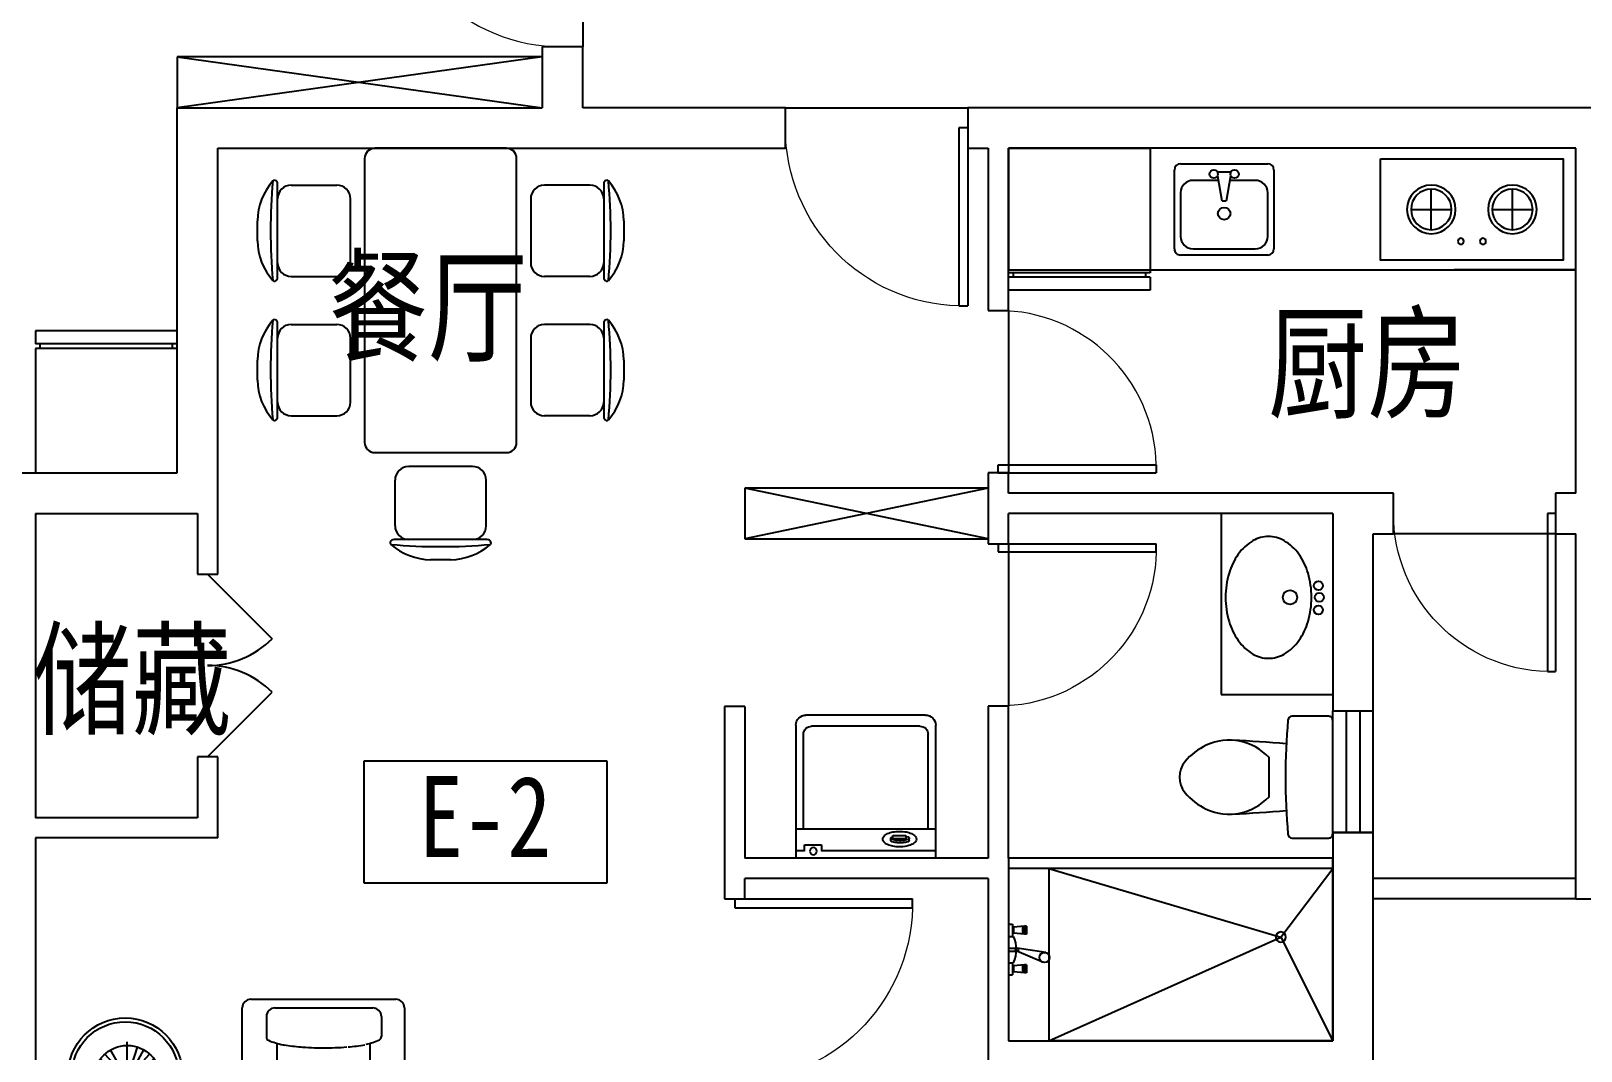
# Model space of a CAD drawing. Extents: x 1005722 to 1034128, y -625400 to -609800.
# Drawn here: x 1012203 to 1019850, y -620550 to -615522 of the extents above; entities that cross this region are included whole.
import ezdxf
from ezdxf.enums import TextEntityAlignment as Align

# ---------------------------------------------------------------- set-up
doc = ezdxf.new("R2010")
doc.units = 0
doc.header["$LTSCALE"] = 1000
doc.header["$MEASUREMENT"] = 0
doc.layers.get('0').update_dxf_attribs({"linetype": 'CONTINUOUS'})
for name, color, linetype in [('BATH', 8, 'CONTINUOUS'), ('FUR', 8, 'CONTINUOUS'), ('Furniture(家具)', 8, 'CONTINUOUS'), ('WALL', 2, 'CONTINUOUS'), ('WINDOW', 4, 'CONTINUOUS'), ('家具', 8, 'CONTINUOUS'), ('文字注明', 211, 'CONTINUOUS'), ('阳台露台', 141, 'CONTINUOUS')]:
    doc.layers.add(name, color=color, linetype=linetype)
doc.layers.add('文字标注', color=121, linetype='CONTINUOUS', lineweight=0)
doc.styles.add('-黑体', font='simhei.ttf', dxfattribs={"width": 0.8})
doc.styles.add('DIM_FONT', font='ZBTXT.shx', dxfattribs={"width": 0.8})

# ---------------------------------------------------------------- blocks, each defined once
blk = doc.blocks.new('_E10NWL')
for p, q in [((-275, 0), (275, 0)), ((-275, -482), (-275, 0)), ((275, 0), (275, -482)), ((275, -482), (-275, -482)), ((-275, -550), (-275, -499.1)), ((275, -499.1), (-275, -499.1)), ((-256.6, -482), (-256.6, -499.1)), ((256.6, -482), (256.6, -499.1)), ((275, -499.1), (275, -550)), ((275, -550), (-275, -550))]:
    blk.add_line(p, q)
at = {"style": 'DIM_FONT', "width": 0.8, "flags": 9}
for tag in ['XSIZE', 'YSIZE']:
    blk.add_attdef(tag, (0, 0), '', height=0.5, dxfattribs=at)
blk = doc.blocks.new('1')
at = {"layer": 'Furniture(家具)'}
for p, q in [((-70292.8, -528945.5), (-69577.6, -528945.8)), ((-70335.6, -529641.1), (-70335.3, -528988)), ((-70216.3, -529030.6), (-70216.4, -529132.2)), ((-70173.8, -528988.1), (-69691.4, -528988.2)), ((-69648.9, -529030.8), (-69649, -529130)), ((-69535.1, -528988.3), (-69535.4, -529641.4)), ((-70938.8, -529275), (-70984.7, -529195.4)), ((-70902.4, -529338.1), (-70902.4, -529156.3)), ((-70879.9, -529268.9), (-70851.5, -529181.4)), ((-70866, -529275), (-70820, -529195.4)), ((-70165.3, -529204.1), (-70165.5, -529641.1)), ((-70165.3, -529162.6), (-70165.3, -529204.1)), ((-69705.3, -529162.7), (-69705.5, -529641.3)), ((-71209, -529300), (-71285.5, -529276.5)), ((-71239, -529271), (-71262.6, -529347.4)), ((-71203.7, -529271), (-71227.3, -529347.4)), ((-71216.2, -529297.8), (-71191.9, -529273.5)), ((-70961.3, -529295.3), (-71035.6, -529241.3)), ((-70951.1, -529284), (-71012.6, -529215.7)), ((-70853.7, -529284), (-70792.2, -529215.7)), ((-70843.5, -529295.3), (-70769.1, -529241.3)), ((-70835.9, -529308.5), (-70751.9, -529271.1)), ((-70591.9, -529282.7), (-70615.4, -529359.2)), ((-70543, -529373.3), (-70566.5, -529285.1)), ((-69360.9, -529373.3), (-69384.4, -529285.1)), ((-69185.7, -529288.6), (-69162.1, -529376.8)), ((-71226.7, -529338.1), (-71303.1, -529314.6)), ((-71226.7, -529373.4), (-71303.1, -529349.9)), ((-71220.8, -529338.1), (-71297.2, -529314.6)), ((-71220.8, -529361.6), (-71295.6, -529381.6)), ((-71192.1, -529368.2), (-71223.9, -529336.4)), ((-70902.4, -529338.1), (-71084.1, -529338.1)), ((-70968.6, -529326.5), (-70973.3, -529321.8)), ((-70902.4, -529338.1), (-70902.4, -529519.8)), ((-70902.4, -529338.1), (-70720.7, -529338.1)), ((-70831.2, -529322.9), (-70741.3, -529303.8)), ((-70519.4, -529373.3), (-70495.9, -529296.9)), ((-70490, -529373.3), (-70466.5, -529296.9)), ((-70454.7, -529373.3), (-70431.2, -529296.9)), ((-70427.9, -529353.6, 685.7), (-70367.2, -529353.6, 685.7)), ((-70401.8, -529385), (-70425.3, -529296.9)), ((-70378.2, -529385), (-70354.7, -529308.6)), ((-69533.6, -529300.4), (-69510, -529388.6)), ((-69506.2, -529325.7), (-69479.7, -529306.3)), ((-69497.4, -529336.8, 685.7), (-69436.7, -529336.8, 685.7)), ((-69459.6, -529367.4), (-69436.1, -529291)), ((-69440.1, -529353.6, 685.7), (-69379.4, -529353.6, 685.7)), ((-69430.2, -529367.4), (-69406.6, -529291)), ((-69394.9, -529367.4), (-69371.3, -529291)), ((-69352.4, -529350.2, 685.7), (-69291.8, -529350.2, 685.7)), ((-69337.4, -529373.3), (-69313.8, -529296.9)), ((-69308, -529373.3), (-69284.4, -529296.9)), ((-69272.7, -529373.3), (-69249.1, -529296.9)), ((-69271.5, -529350.2, 685.7), (-69210.9, -529350.2, 685.7)), ((-69219.7, -529385), (-69243.2, -529296.9)), ((-69224.3, -529350.2, 685.7), (-69163.7, -529350.2, 685.7)), ((-69215.1, -529300.4), (-69191.5, -529388.6)), ((-69177.1, -529353.6, 685.7), (-69116.5, -529353.6, 685.7)), ((-69121, -529300.4), (-69144.5, -529376.8)), ((-69085.7, -529300.4), (-69109.2, -529376.8)), ((-69108.8, -529431.6, 1371.4), (-69108.8, -529339.1, 1371.4)), ((-69056.2, -529300.4), (-69079.8, -529376.8)), ((-69062.3, -529300.4), (-69038.7, -529388.6)), ((-68980.1, -529373.4), (-69056.6, -529349.9)), ((-69032.8, -529300.4), (-69009.3, -529388.6)), ((-71226.7, -529426.4), (-71314.9, -529449.9)), ((-71232.6, -529414.6), (-71309, -529391.1)), ((-71232.6, -529449.9), (-71309, -529426.4)), ((-71226.7, -529402.8), (-71303.1, -529379.3)), ((-70968.9, -529367.7), (-71052.9, -529405.1)), ((-70961.3, -529380.8), (-71035.6, -529434.9)), ((-70951.1, -529392.1), (-71012.6, -529460.5)), ((-70938.8, -529401.1), (-70984.7, -529480.7)), ((-70924.9, -529407.3), (-70953.3, -529494.7)), ((-70910, -529410.4), (-70919.6, -529501.9)), ((-70894.8, -529410.4), (-70885.2, -529501.9)), ((-70886.1, -529409), (-70890.8, -529404.3)), ((-70879.9, -529407.3), (-70851.5, -529494.7)), ((-70866, -529401.1), (-70820, -529480.7)), ((-70853.7, -529392.1), (-70792.2, -529460.5)), ((-70843.5, -529380.8), (-70769.1, -529434.9)), ((-70572.9, -529367.1, 685.7), (-70512.2, -529367.1, 685.7)), ((-68980.1, -529396.9), (-69068.3, -529420.5)), ((-68991.9, -529449.9), (-69068.3, -529426.4)), ((-71232.6, -529502.8), (-71320.8, -529526.4)), ((-71232.6, -529479.3), (-71309, -529455.8)), ((-68991.9, -529485.2), (-69068.3, -529461.7)), ((-68991.9, -529514.6), (-69068.3, -529491.1)), ((-71209, -529555.8), (-71285.5, -529532.2)), ((-71209, -529591.1), (-71285.5, -529567.5)), ((-68991.9, -529538.1), (-69080.1, -529561.7)), ((-69058.8, -529669, 1371.4), (-69058.8, -529576.5, 1371.4)), ((-71313.2, -529659), (-70659.5, -529659.2)), ((-71209, -529620.5), (-71285.5, -529597)), ((-70165.5, -529615.2), (-70165.5, -529641.1)), ((-68997.8, -529655.8), (-69074.2, -529632.3)), ((-68997.8, -529691.1), (-69074.2, -529667.6)), ((-71356, -529700.8), (-71355.8, -531575.1)), ((-70617.2, -529728.3), (-70617.2, -529784.6)), ((-70617, -529732.5), (-70616.9, -529701.8)), ((-70617, -529731.4), (-70610.5, -529731.4)), ((-70208, -529683.7), (-70293.1, -529683.6)), ((-70230.4, -529683.6), (-70180.1, -529725.2)), ((-70135.7, -529725.2), (-70180.1, -529725.2)), ((-69677.3, -529725.4), (-70135.7, -529725.2)), ((-69626.2, -529683.2), (-69677.3, -529725.4)), ((-69577.9, -529683.9), (-69663, -529683.9)), ((-68997.8, -529744), (-69086, -529767.6)), ((-68997.8, -529720.5), (-69074.2, -529697)), ((-69039.8, -529840, 1371.4), (-69039.8, -529747.4, 1371.4)), ((-71314, -529806.7), (-71313.3, -531469.8)), ((-71279.3, -529772.8), (-71173.8, -529772.8)), ((-71140, -530339.6), (-71139.8, -529806.9)), ((-70576.8, -530288.4), (-70576.8, -529793.1)), ((-70576.5, -529904.6), (-70576.5, -529765.5)), ((-68997.8, -529773.4), (-69086, -529797)), ((-68980.1, -529832.3), (-69056.6, -529808.7)), ((-71139.8, -529827), (-70659.8, -529827.1)), ((-71054.9, -530052.4), (-71054.8, -529827)), ((-68980.1, -529867.6), (-69056.6, -529844)), ((-68980.1, -529897), (-69056.6, -529873.4)), ((-68980.1, -529920.5), (-69068.3, -529944)), ((-68991.9, -529973.5), (-69068.3, -529949.9)), ((-69059.2, -530021.2, 1371.4), (-69059.2, -529928.7, 1371.4)), ((-71055, -530339.6), (-71054.9, -530052.4)), ((-68991.9, -530008.8), (-69068.3, -529985.2)), ((-68991.9, -530038.2), (-69068.3, -530014.6)), ((-70110.3, -530299.1), (-69774.6, -530113.4)), ((-68991.9, -530061.7), (-69080.1, -530085.2)), ((-70118.5, -530374.4), (-69723.9, -530156.1)), ((-69052.7, -530267.3, 1371.4), (-69052.7, -530174.7, 1371.4)), ((-68974.3, -530191.1), (-69050.7, -530167.6)), ((-68974.3, -530226.4), (-69050.7, -530202.9)), ((-68974.3, -530279.4), (-69062.5, -530302.9)), ((-68974.3, -530255.8), (-69050.7, -530232.3)), ((-71140.2, -530339.6), (-70760.4, -530339.5)), ((-71140, -530339.4), (-71139.8, -531469.7)), ((-71140, -530339.4), (-71033, -530339.5)), ((-71055, -530339.5), (-71054.8, -531449.6)), ((-70760.4, -530339.5), (-70627.8, -530339.4)), ((-68986, -530332.3), (-69062.5, -530308.8)), ((-68986, -530367.6), (-69062.5, -530344.1)), ((-70576.7, -530885.9), (-70576.7, -530390.6)), ((-70037.8, -530626.9), (-69608.5, -530368.7)), ((-70010.7, -530681.3), (-69594.6, -530431.1)), ((-68986, -530420.5), (-69074.2, -530444.1)), ((-68986, -530397), (-69062.5, -530373.5)), ((-69046.3, -530545.6, 1371.4), (-69046.3, -530453.1, 1371.4)), ((-68991.9, -530538.2), (-69068.3, -530514.7)), ((-68991.9, -530573.5), (-69068.3, -530550)), ((-68991.9, -530602.9), (-69068.3, -530579.4)), ((-68991.9, -530626.4), (-69080.1, -530650)), ((-68991.9, -530655.9), (-69080.1, -530679.4)), ((-69999.2, -530958.6), (-69586.9, -530680)), ((-69065.7, -530772.2, 1371.4), (-69065.7, -530679.7, 1371.4)), ((-69980.2, -531016.6), (-69599.6, -530759.3)), ((-68986, -530744.1), (-69074.2, -530767.6)), ((-68974.3, -530773.5), (-69062.5, -530797)), ((-68986, -530838.2), (-69062.5, -530814.7)), ((-68986, -530873.5), (-69062.5, -530850)), ((-68986, -530902.9), (-69062.5, -530879.4)), ((-69046.3, -530988.4, 1371.4), (-69046.3, -530895.8, 1371.4)), ((-71140, -530937.1), (-70760.3, -530937)), ((-70760.3, -530937), (-70627.7, -530936.9)), ((-68980.1, -530944.1), (-69056.6, -530920.6)), ((-68980.1, -530979.4), (-69056.6, -530955.9)), ((-70576.7, -530987.9), (-70576.5, -531511.1)), ((-68980.1, -531032.4), (-69068.3, -531055.9)), ((-68980.1, -531008.8), (-69056.6, -530985.3)), ((-69036.9, -531089.8, 1371.4), (-69036.9, -530997.2, 1371.4)), ((-68991.9, -531085.3), (-69068.3, -531061.8)), ((-68991.9, -531120.6), (-69068.3, -531097.1)), ((-68991.9, -531173.5), (-69080.1, -531197.1)), ((-68991.9, -531150), (-69068.3, -531126.5)), ((-69051.9, -531219.3, 1371.4), (-69051.9, -531126.8, 1371.4)), ((-68974.3, -531303), (-69050.7, -531279.4)), ((-68974.3, -531338.3), (-69050.7, -531314.7)), ((-68974.3, -531367.7), (-69050.7, -531344.1)), ((-69036.9, -531373.3, 1371.4), (-69036.9, -531280.8, 1371.4)), ((-68974.3, -531391.2), (-69062.5, -531414.7)), ((-68986, -531444.2), (-69062.5, -531420.6)), ((-69051, -531523.8, 685.7), (-69051, -531431.3, 685.7)), ((-71279.3, -531503.8), (-71173.8, -531503.7)), ((-71139.8, -531449.6), (-70659.8, -531449.4)), ((-70617.2, -531548.3), (-70617.2, -531491.9)), ((-68986, -531479.5), (-69062.5, -531455.9)), ((-68986, -531508.9), (-69062.5, -531485.3)), ((-70617, -531544.1), (-70616.9, -531574.8)), ((-70617, -531545.2), (-70610.5, -531545.2)), ((-70230.4, -531592.9), (-70180.1, -531551.4)), ((-69677.3, -531551.2), (-70180.1, -531551.4)), ((-69626.2, -531593.4), (-69677.3, -531551.2)), ((-68986, -531532.4), (-69074.2, -531555.9)), ((-68980.1, -531596.1), (-69056.6, -531572.6)), ((-71313.2, -531617.6), (-70659.5, -531617.4)), ((-71214.9, -531655.9), (-71291.4, -531632.4)), ((-70335.6, -531635.5), (-70335.3, -532288.6)), ((-70208, -531592.9), (-70293.1, -531593)), ((-70165.3, -532114), (-70165.5, -531635.4)), ((-69705.3, -532113.9), (-69705.5, -531635.2)), ((-69577.9, -531592.7), (-69663, -531592.7)), ((-69535.1, -532288.3), (-69535.4, -531635.2)), ((-68980.1, -531619.7), (-69068.3, -531643.2)), ((-68991.9, -531672.6), (-69068.3, -531649.1)), ((-69036.9, -531677.1, 1371.4), (-69036.9, -531584.5, 1371.4)), ((-71214.9, -531691.2), (-71291.4, -531667.7)), ((-71214.9, -531720.6), (-71291.4, -531697.1)), ((-70820.6, -531791.3), (-70882.1, -531723)), ((-70808.3, -531782.3), (-70854.2, -531702.7)), ((-70794.4, -531776.1), (-70822.8, -531688.7)), ((-70779.5, -531773), (-70789.1, -531681.5)), ((-70771.9, -531662.4), (-70771.9, -532027.1)), ((-70764.3, -531773), (-70754.7, -531681.5)), ((-70749.4, -531776.1), (-70721, -531688.7)), ((-70735.5, -531782.3), (-70689.5, -531702.7)), ((-70723.2, -531791.3), (-70661.7, -531723)), ((-68991.9, -531707.9), (-69068.3, -531684.4)), ((-68991.9, -531737.3), (-69068.3, -531713.8)), ((-69051.9, -531806.6, 1371.4), (-69051.9, -531714.1, 1371.4)), ((-71217.6, -531808), (-71305.8, -531831.5)), ((-71214.9, -531744.2), (-71303.1, -531767.7)), ((-71214.9, -531773.6), (-71303.1, -531797.1)), ((-71236.6, -531869.2), (-71236.6, -531779.4)), ((-70838.4, -531815.8), (-70922.3, -531778.4)), ((-70830.8, -531802.6), (-70905.1, -531748.5)), ((-70713, -531802.6), (-70638.6, -531748.5)), ((-68991.9, -531760.8), (-69080.1, -531784.4)), ((-71217.6, -531837.4), (-71305.8, -531861)), ((-71209, -531861.8), (-71297.2, -531885.4)), ((-70771.9, -531845.4), (-70953.6, -531845.4)), ((-70830.8, -531888.1), (-70905.1, -531942.2)), ((-70771.9, -531845.4), (-70590.2, -531845.4)), ((-70713, -531888.1), (-70638.6, -531942.2)), ((-70705.4, -531875), (-70621.4, -531912.3)), ((-70700.7, -531860.5), (-70610.8, -531879.6)), ((-68974.3, -531890.3), (-69050.7, -531866.7)), ((-69036.9, -531960.6, 1371.4), (-69036.9, -531868.1, 1371.4)), ((-71197.3, -531891.2), (-71285.5, -531914.8)), ((-71209, -531956), (-71285.5, -531932.4)), ((-70820.6, -531899.4), (-70882.1, -531967.7)), ((-70808.3, -531908.4), (-70854.2, -531988)), ((-70749.4, -531914.6), (-70721, -532002)), ((-70735.5, -531908.4), (-70689.5, -531988)), ((-70723.2, -531899.4), (-70661.7, -531967.7)), ((-68974.3, -531925.6), (-69050.7, -531902)), ((-68974.3, -531955), (-69050.7, -531931.5)), ((-71209, -531991.3), (-71285.5, -531967.7)), ((-71209, -532020.7), (-71285.5, -531997.1)), ((-71239, -531991.7), (-71262.6, -532068.1)), ((-71204.1, -531998.1), (-71227.7, -532074.5)), ((-71203.7, -531991.7), (-71227.3, -532068.1)), ((-71217.1, -532004), (-71193.6, -532092.2)), ((-71186, -532029.7), (-71197.8, -532068.1)), ((-71163.7, -531998.1), (-71140.1, -532086.3)), ((-71140.5, -532021.6), (-71117, -532109.8)), ((-71069.6, -531998.1), (-71093.1, -532074.5)), ((-71055.7, -532015.8), (-71079.3, -532092.2)), ((-71026.3, -532015.8), (-71049.9, -532092.2)), ((-71017, -532015.8), (-70993.5, -532104)), ((-70979.4, -532004), (-71002.9, -532080.4)), ((-70987.6, -532004), (-70964, -532092.2)), ((-70950, -532004), (-70973.5, -532080.4)), ((-70962.4, -532043), (-70952.5, -532079.9)), ((-70899.5, -532101.6), (-70961.3, -532039.7)), ((-70911.3, -532003.4), (-70934.9, -532079.9)), ((-70924.3, -532009.3), (-70900.8, -532097.5)), ((-70884.7, -531998.1), (-70908.3, -532074.5)), ((-70897.7, -532004), (-70874.1, -532092.2)), ((-70844.3, -531998.1), (-70820.7, -532086.3)), ((-70821.1, -532021.6), (-70797.6, -532109.8)), ((-70750.1, -531998.1), (-70773.7, -532074.5)), ((-70736.3, -532015.8), (-70759.9, -532092.2)), ((-70706.9, -532015.8), (-70730.4, -532092.2)), ((-70697.6, -532015.8), (-70674, -532104)), ((-70660, -532004), (-70683.5, -532080.4)), ((-70668.2, -532004), (-70644.6, -532092.2)), ((-70630.5, -532004), (-70654.1, -532080.4)), ((-70642.9, -532043), (-70633.1, -532079.9)), ((-70580, -532101.6), (-70641.9, -532039.7)), ((-70591.9, -532003.4), (-70615.4, -532079.9)), ((-70604.9, -532009.3), (-70581.3, -532097.5)), ((-70551.4, -532003.4), (-70527.9, -532091.6)), ((-70528.3, -532027), (-70504.7, -532115.2)), ((-70522, -531991.7), (-70498.5, -532079.9)), ((-70457.3, -532003.4), (-70480.9, -532079.9)), ((-70443.5, -532021.1), (-70467, -532097.5)), ((-70414.1, -532021.1), (-70437.6, -532097.5)), ((-70404.8, -532021.1), (-70381.2, -532109.3)), ((-70367.1, -532009.3), (-70390.7, -532085.7)), ((-70375.3, -532009.3), (-70351.8, -532097.5)), ((-70337.7, -532009.3), (-70361.3, -532085.7)), ((-69495, -531998.1), (-69518.5, -532074.5)), ((-69481.2, -532015.8), (-69504.7, -532092.2)), ((-69451.8, -532015.8), (-69475.3, -532092.2)), ((-69442.4, -532015.8), (-69418.9, -532104)), ((-69404.8, -532004), (-69428.3, -532080.4)), ((-69413, -532004), (-69389.5, -532092.2)), ((-69387.8, -532043), (-69377.9, -532079.9)), ((-69336.8, -532003.4), (-69360.3, -532079.9)), ((-69349.7, -532009.3), (-69326.2, -532097.5)), ((-69323.1, -532004), (-69299.6, -532092.2)), ((-69269.7, -531998.1), (-69246.1, -532086.3)), ((-69246.5, -532021.6), (-69223, -532109.8)), ((-69175.5, -531998.1), (-69199.1, -532074.5)), ((-69161.7, -532015.8), (-69185.3, -532092.2)), ((-69132.3, -532015.8), (-69155.9, -532092.2)), ((-69123, -532015.8), (-69099.5, -532104)), ((-69085.4, -532004), (-69108.9, -532080.4)), ((-69093.6, -532004), (-69070, -532092.2)), ((-69068.4, -532043), (-69058.5, -532079.9)), ((-68974.3, -531978.5), (-69062.5, -532002)), ((-68986, -532031.5), (-69062.5, -532007.9)), ((-68986, -532066.8), (-69062.5, -532043.2)), ((-70216.3, -532246), (-70216.4, -532144.3)), ((-69648.9, -532245.8), (-69649, -532146.6)), ((-70292.8, -532331.1), (-69577.6, -532330.8)), ((-70173.8, -532288.5), (-69691.4, -532288.3))]:
    blk.add_line(p, q, dxfattribs=at)
for points in [[(-71236.6, -529413.3), (-71236.6, -529333.3)], [(-71236.6, -529448.6), (-71236.6, -529429)], [(-71236.6, -529547.3), (-71236.6, -529503.9)], [(-71236.6, -529651.4), (-71236.6, -529582.6)], [(-71236.6, -531750), (-71236.6, -531684.6)], [(-71192.3, -532019.9), (-71210.9, -532019.9)], [(-71125.3, -532019.9), (-71157.9, -532019.9)], [(-71027.6, -532019.9), (-71057, -532019.9)], [(-70983.3, -532019.9), (-71015.9, -532019.9)], [(-70984.3, -532019.9), (-71014.4, -532019.9)], [(-70899.5, -532025.2), (-70918.1, -532025.2)], [(-70872.9, -532019.9), (-70891.4, -532019.9)], [(-70805.9, -532019.9), (-70838.4, -532019.9)], [(-70708.2, -532019.9), (-70737.6, -532019.9)], [(-70663.9, -532019.9), (-70696.5, -532019.9)], [(-70664.9, -532019.9), (-70695, -532019.9)], [(-70580.1, -532025.2), (-70598.6, -532025.2)], [(-70513.1, -532025.2), (-70545.6, -532025.2)], [(-70415.4, -532025.2), (-70444.8, -532025.2)], [(-70371.1, -532025.2), (-70403.7, -532025.2)], [(-70372.1, -532025.2), (-70402.2, -532025.2)], [(-69453, -532019.9), (-69482.4, -532019.9)], [(-69408.8, -532019.9), (-69441.3, -532019.9)], [(-69409.7, -532019.9), (-69439.8, -532019.9)], [(-69324.9, -532025.2), (-69343.5, -532025.2)], [(-69298.3, -532019.9), (-69316.9, -532019.9)], [(-69231.3, -532019.9), (-69263.9, -532019.9)], [(-69133.6, -532019.9), (-69163, -532019.9)], [(-69089.3, -532019.9), (-69121.9, -532019.9)], [(-69090.3, -532019.9), (-69120.4, -532019.9)], [(-69005.5, -532025.2), (-69024, -532025.2)]]:
    blk.add_lwpolyline(points, dxfattribs=at)
for points in [[(-71087.1, -530083.1, 0.02107), (-71092, -529964.9, 0.029233), (-71104.1, -529880.4, 0.045778), (-71120.2, -529827, 0.201615)], [(-71121.2, -530341, 0.047423), (-71104.3, -530285.6, 0.029233), (-71092.1, -530201.2, 0.02107), (-71087.1, -530083.1, 0.02107)], [(-71120, -530339.6, 0.00246), (-71121.2, -530336.8)], [(-71121.2, -530337.9, -0.047423), (-71104.3, -530393.2, -0.029233), (-71092.1, -530477.6, -0.017749), (-71085.5, -530638.3, -0.02107)], [(-71087.1, -531193.5, -0.02107), (-71092, -531311.7, -0.029233), (-71104.1, -531396.1, -0.045778), (-71120.2, -531449.6, -0.201615)]]:
    blk.add_lwpolyline(points, format="xyb", dxfattribs=at)
for centre, radius in [((-70912.5, -529321.5), 283.5), ((-70912.5, -529321.5), 264.6), ((-70902.4, -529338.1), 164.7), ((-70902.4, -529338.1), 72.8), ((-70902.4, -529338.1), 67.2), ((-69192.4, -529689.5), 26), ((-69322.3, -530443.3), 104.7), ((-70041, -531097.1), 43.3), ((-69803.2, -531327.1), 98.8), ((-69235.7, -531448.4), 26), ((-70771.9, -531845.4), 164.7), ((-70771.9, -531845.4), 72.8), ((-70771.9, -531845.4), 67.2)]:
    blk.add_circle(centre, radius, dxfattribs=at)
for centre, radius, start, end in [((-70292.8, -528988), 42.5, 89.97718, 179.97718), ((-69577.6, -528988.3), 42.5, 359.97718, 89.97718), ((-70173.8, -529030.6), 42.5, 89.97718, 179.97718), ((-69691.5, -529030.8), 42.5, 359.97718, 89.97718), ((-70199.3, -529132.2), 17, 179.97718, 246.26262), ((-69666, -529130), 17, 294.81829, 359.97718), ((-70075.5, -528850.7), 324.6, 246.26262, 259.46261), ((-69991.4, -528398.5), 784.5, 259.46261, 260.16374), ((-69986.4, -528398.5), 784.5, 259.50825, 265.62663), ((-69934.8, -527666.3), 1518.9, 265.58099, 269.97718), ((-69934.8, -527666.3), 1518.9, 269.97718, 274.37337), ((-69873.8, -528398.5), 784.5, 274.41901, 280.53739), ((-69795.1, -528850.8), 324.6, 282.72648, 294.81829), ((-71313.1, -529701.9), 42.9, 90.21182, 181.55427), ((-70659.5, -529701.7), 42.5, 359.97718, 89.97718), ((-70293.1, -529641.1), 42.5, 179.97718, 269.97718), ((-70208, -529641.1), 42.5, 269.97718, 359.97718), ((-69662.9, -529641.3), 42.5, 179.97718, 269.97718), ((-69577.9, -529641.4), 42.5, 269.97718, 359.97718), ((-70610.5, -529765.4), 34, 359.97718, 89.97718), ((-74516.4, -530398.9), 5000.5, 346.46005, 8.23607), ((-77390.3, -530064.1), 7747.5, 358.48458, 2.66537), ((-71278.8, -529808), 35.2, 90.76195, 182.11277), ((-71173.8, -529806.9), 34, 359.97718, 89.97718), ((-70659.7, -529784.6), 42.5, 269.97718, 359.97718), ((-69873.9, -530325.9), 238.3, 112.82179, 174.6616), ((-69875.2, -530323.3), 220.1, 115.14615, 172.25786), ((-69846.9, -530411.7), 312.4, 94.26561, 112.94903), ((-69846.9, -530411.7), 328, 94.16056, 111.35274), ((-69870.7, -530259.1), 174.6, 54.53942, 90), ((-69870.7, -530259.1), 159, 54.53942, 89.79814), ((-69980.4, -530413.2), 348.1, 30.18022, 54.53942), ((-69980.4, -530413.2), 363.7, 30.18022, 54.53942), ((-70155.9, -530515.2), 551.1, 13.54376, 30.18022), ((-70155.9, -530515.2), 566.7, 13.54376, 30.18022), ((-70627.8, -530288.4), 51, 269.97718, 359.97718), ((-70627.7, -530390.7), 51, 0.02282, 90.02282), ((-69656.2, -530386.6), 462.4, 169.6711, 179.70345), ((-69656.2, -530386.6), 446.9, 167.98944, 179.717), ((-69771.2, -530390.7), 347.6, 178.92916, 205.31733), ((-69771.2, -530390.7), 332, 178.91103, 205.20363), ((-70434.3, -530582.3), 837.4, 0, 13.54376), ((-70434.3, -530582.3), 853, 0, 13.54376), ((-77073.4, -529406.3), 7095.9, 342.4045, 350.62493), ((-71530.5, -531381.2), 1672.4, 23.40782, 30.22383), ((-71530.5, -531381.2), 1688, 23.36802, 30.20084), ((-70434.3, -530582.3), 837.4, 346.45624, 0), ((-70434.3, -530582.3), 853, 346.45624, 0), ((-73351, -530625.4), 2265.5, 355.60792, 359.67522), ((-70362.6, -530813.4), 379.5, 343.05682, 14.73896), ((-70362.6, -530813.4), 395.1, 343.29264, 14.91168), ((-71819.5, -530737.2), 730, 348.45104, 355.1489), ((-70155.9, -530649.3), 551.1, 329.81978, 346.45624), ((-70155.9, -530649.3), 566.7, 329.81978, 346.45624), ((-71403.8, -530822.2), 305.7, 337.59062, 348.45104), ((-70627.7, -530885.9), 51, 269.97718, 359.97718), ((-71403.8, -531052.1), 305.7, 11.54896, 22.40938), ((-71403.8, -530823.4), 305.7, 337.63626, 338.20011), ((-70627.7, -530988), 51, 0.02282, 90.02282), ((-69841.1, -530939.1), 159.2, 174.55266, 218.73699), ((-69841.1, -530939.1), 143.6, 175.15636, 218.84477), ((-69980.4, -530751.4), 348.1, 305.46058, 329.81978), ((-69980.4, -530751.4), 363.7, 305.46058, 329.81978), ((-71819.5, -531137.1), 730, 4.8511, 11.54896), ((-69881.8, -530976.2), 104.3, 216.78006, 276.07492), ((-69881.8, -530976.2), 88.8, 216.61066, 276.60005), ((-69870.7, -530905.4), 159, 269.69663, 305.46058), ((-69870.7, -530905.4), 174.6, 270, 305.46058), ((-77390.3, -530064.1), 7747.5, 348.93369, 353.21581), ((-72491.1, -531194.1), 1404, 0.02282, 4.8511), ((-70041, -531097.1), 43.3, 153.59105, 30.58044), ((-71278.8, -531468.5), 35.2, 177.88723, 269.23805), ((-71173.8, -531469.7), 34, 270.02282, 0.02282), ((-70659.7, -531492), 42.5, 0.02282, 90.02282), ((-71313.3, -531575.1), 42.5, 180.02282, 270.02282), ((-70659.5, -531574.8), 42.5, 270.02282, 0.02282), ((-70610.5, -531511.1), 34, 270.02282, 0.02282), ((-70293.1, -531635.5), 42.5, 90.02282, 180.02282), ((-70208, -531635.4), 42.5, 0.02282, 90.02282), ((-69662.9, -531635.2), 42.5, 90.02282, 180.02282), ((-69577.9, -531635.2), 42.5, 0.02282, 90.02282), ((-69934.9, -532395.3), 434.1, 58.32966, 121.888), ((-73908.3, -530951.7), 2911.9, 338.83649, 338.87132), ((-69936.3, -531657.3), 434.1, 238.32966, 301.888), ((-70117.8, -532170.6), 151.1, 72.50783, 107.70983), ((-70027, -531882.5), 151.1, 252.50783, 287.70983), ((-69935.1, -532170.3), 151.1, 72.50783, 107.70983), ((-69844.3, -531882.1), 151.1, 252.50783, 287.70983), ((-69752.4, -532169.9), 151.1, 72.50783, 107.70983), ((-70075.5, -532425.9), 324.6, 100.53739, 113.73738), ((-69991.4, -532878.1), 784.5, 94.41901, 100.53739), ((-69934.8, -533610.3), 1518.9, 90.02282, 94.41901), ((-69934.8, -533610.3), 1518.9, 85.62663, 90.02282), ((-69878.8, -532878), 784.5, 79.50825, 85.62663), ((-69795.1, -532425.7), 324.6, 65.18171, 79.50825), ((-70199.3, -532144.3), 17, 113.73738, 180.02282), ((-69666, -532146.6), 17, 0.02282, 65.18171), ((-70173.8, -532246), 42.5, 180.02282, 270.02282), ((-69691.5, -532245.8), 42.5, 270.02282, 0.02282), ((-70292.8, -532288.6), 42.5, 180.02282, 270.02282), ((-69577.6, -532288.3), 42.5, 270.02282, 0.02282)]:
    blk.add_arc(centre, radius, start, end, dxfattribs=at)
blk = doc.blocks.new('TP6')
blk.add_lwpolyline([(20, -300), (200.8, -300, 0.388903), (220.7, -281.7, 0.043619), (220.7, 281.7, 0.388903), (200.8, 300), (20, 300, 0.414214), (0, 280), (0, -280, 0.414214), (20, -300, 0.414214)], format="xyb")
blk.add_lwpolyline([(623.4, 157.5, 0.325454), (314.1, 96.3), (314.1, -96.3, 0.325454), (623.4, -157.5, 0.11195), (728.4, -76.5, 0.35994), (728.4, 76.5, 0.11195)], format="xyb", close=True)
for centre, start, end in [((821.6, -7004.3), 92.61819, 94.72691), ((821.6, 7004.3), 265.27309, 267.38181)]:
    blk.add_arc(centre, 7193.5, start, end)
blk = doc.blocks.new('_E12QMA')
for centre, radius in [((-57.4, -41.7), 22.1), ((0, -37.5), 22.1), ((61.8, -41.7), 22.1), ((0, -181.7), 35.3)]:
    blk.add_circle(centre, radius)
for centre, radius, start, end in [((0, -499.9), 424.2, 90, 106.29491), ((0, -499.9), 424.2, 73.70509, 90), ((-77.1, -329.5), 234.6, 125.21186, 149.59017), ((-30.5, -395.5), 315.5, 106.29491, 125.21186), ((30.5, -395.5), 315.5, 54.78814, 73.70509), ((77.1, -329.5), 234.6, 30.40983, 54.78814), ((-148.3, -287.7), 152.1, 149.59017, 180), ((148.3, -287.7), 152.1, 360, 390.40983), ((-148.3, -287.7), 152.1, 180, 210.40983), ((148.3, -287.7), 152.1, 329.59017, 360), ((-77.1, -245.9), 234.6, 210.40983, 234.78814), ((77.1, -245.9), 234.6, 305.21186, 329.59017), ((-30.5, -179.8), 315.5, 234.78814, 253.70509), ((30.5, -179.8), 315.5, 286.29491, 305.21186), ((0, -75.5), 424.2, 253.70509, 270), ((0, -75.5), 424.2, 270, 286.29491)]:
    blk.add_arc(centre, radius, start, end)
at = {"style": 'DIM_FONT', "width": 0.8, "flags": 9}
for tag in ['XSIZE', 'YSIZE']:
    blk.add_attdef(tag, (0, 0), '', height=0.5, dxfattribs=at)
blk = doc.blocks.new('A$C5B6B14AB')
at = {"layer": 'BATH'}
for p, q in [((0, 30.7), (0, 419.3)), ((30.7, 450), (460.2, 450)), ((276.1, 409.1), (214.8, 409.1)), ((235.2, 265.9), (214.8, 388.6)), ((276.1, 388.6), (255.7, 265.9)), ((490.9, 419.3), (490.9, 30.7)), ((30.7, 306.8), (30.7, 92)), ((219.9, 368.2), (92, 368.2)), ((398.9, 368.2), (271, 368.2)), ((460.2, 92.1), (460.2, 306.8)), ((255.7, 265.9), (235.2, 265.9)), ((460.2, 0), (30.7, 0)), ((92.1, 30.7), (398.9, 30.7))]:
    blk.add_line(p, q, dxfattribs=at)
for centre, radius in [((194.3, 398.9), 20.5), ((296.6, 398.9), 20.5), ((245.5, 204.6), 30.7)]:
    blk.add_circle(centre, radius, dxfattribs=at)
for centre, radius, start, end in [((30.7, 419.3), 30.7, 90.00142, 180.00142), ((460.2, 419.3), 30.7, 0.00142, 90.00142), ((92, 306.8), 61.4, 90.00142, 180.00142), ((398.9, 306.8), 61.4, 0.00142, 90.00142), ((92.1, 92), 61.4, 180.00142, 270.00142), ((398.9, 92.1), 61.4, 270.00142, 0.00142), ((30.7, 30.7), 30.7, 180.00142, 270.00142), ((460.2, 30.7), 30.7, 270.00142, 0.00142)]:
    blk.add_arc(centre, radius, start, end, dxfattribs=at)
at = {"layer": 'BATH', "style": 'DIM_FONT', "oblique": -180, "text_generation_flag": 4, "width": 0.8, "flags": 9}
for tag in ['YSIZE', 'XSIZE']:
    blk.add_attdef(tag, (245.5, 450), '', height=0.5, rotation=270.00142, dxfattribs=at)
blk = doc.blocks.new('A$C52241BEE')
for p, q in [((250, 750), (250, 550)), ((350, 650), (150, 650)), ((250, 350), (250, 150)), ((350, 250), (150, 250))]:
    blk.add_line(p, q)
blk.add_lwpolyline([(0, 900), (0, 0), (500, 0), (500, 900)], close=True)
for centre, radius in [((250, 650), 120), ((250, 650), 100), ((406.5, 504.3), 15), ((406.5, 395.7), 15), ((250, 250), 120), ((250, 250), 100)]:
    blk.add_circle(centre, radius)
blk = doc.blocks.new('A$C718D6682')
at = {"linetype": 'Continuous'}
for p, q in [((50, 706.3), (640, 706.3)), ((0, 0.5), (0, 656.3)), ((690, 656.3), (690, 0.5)), ((690, 145.2), (0, 145.2))]:
    blk.add_line(p, q, dxfattribs=at)
for p, q in [((77.7, 651.5), (612.3, 651.5)), ((37.7, 144.8), (37.7, 611.5)), ((652.3, 144.8), (652.3, 611.5)), ((130.2, 88.5), (130.2, 99)), ((146.9, 113.4), (146.9, 96.8)), ((211.5, 113.4), (146.9, 113.4)), ((146.9, 96.8), (211.5, 96.8)), ((211.5, 96.8), (211.5, 113.4)), ((222, 87.4), (221.9, 99.1)), ((0, 36.3), (564.3, 36.3)), ((0, 0.5), (690, 0.5)), ((647.4, 66.1), (564.3, 66.1)), ((564.3, 66.1), (564.3, 35.5)), ((647.4, 35.5), (647.4, 66.1)), ((647.4, 36.3), (690, 36.3))]:
    blk.add_line(p, q)
blk.add_lwpolyline([(261.7, 94.9, 0.185158), (256.8, 107.7, 0.102042), (237.3, 122, 0.060862), (212.3, 130, 0.047173), (178.5, 133.2, 0.047173), (144.8, 130, 0.060862), (119.7, 122, 0.102042), (100.3, 107.7, 0.185158), (95.4, 94.9, 0.185158), (100.3, 82.2, 0.102042), (119.7, 67.8, 0.060862), (144.8, 59.8, 0.047173), (178.5, 56.6, 0.047173), (212.3, 59.8, 0.060862), (237.3, 67.8, 0.102042), (256.8, 82.2, 0.185158)], format="xyb", close=True)
for points in [[(146.9, 108.2, 0.008736), (143.6, 107.4, 0.076276), (132.1, 102.5, 0.259034), (130.2, 99, 0.259034)], [(130.2, 99, 0.259034), (132.1, 95.6, 0.076276), (143.6, 90.7, 0.036515), (157.2, 88.2, 0.026615), (176, 87.2, 0.026615), (194.9, 88.2, 0.036515), (208.4, 90.7, 0.076276), (220, 95.6, 0.259034), (221.9, 99, 0.259034), (220, 102.5, 0.056762), (211.5, 106.5, 0.036515)], [(130.2, 88.5, 0.259034), (132.1, 85.1, 0.076276), (143.6, 80.2, 0.036515), (157.2, 77.7, 0.026615), (176, 76.7, 0.026615), (194.9, 77.7, 0.036515), (208.4, 80.2, 0.076276), (220, 85.1, 0.259034), (221.9, 88.5, 0.078462), (221.7, 89.8, 0.056762)]]:
    blk.add_lwpolyline(points, format="xyb")
blk.add_circle((603.7, 35.5), 17.5)
for centre, start, end in [((50, 656.3), 90, 180), ((640, 656.3), 360, 90)]:
    blk.add_arc(centre, 50, start, end, dxfattribs=at)
for centre, start, end in [((77.7, 611.5), 90, 180), ((612.3, 611.5), 360, 90)]:
    blk.add_arc(centre, 40, start, end)
at = {"width": 0.8, "flags": 9}
for tag in ['YSIZE', 'XSIZE']:
    blk.add_attdef(tag, (345, 0.5), '', height=0.5, rotation=180, dxfattribs=at)
blk = doc.blocks.new('13')
at = {"layer": 'FUR'}
for p, q in [((-17588.9, -529653.8), (-17588.9, -528803.8)), ((-17588.9, -528803.8), (-16188.9, -528803.8)), ((-16188.9, -528803.8), (-16188.9, -529653.8)), ((-17588.9, -529653.8), (-16188.9, -529653.8))]:
    blk.add_line(p, q, dxfattribs=at)
for points in [[(-16188.9, -528803.8), (-17333, -529142), (-17588.9, -529653.8)], [(-16188.9, -529653.8), (-17333, -529142), (-17588.9, -528803.8)]]:
    blk.add_lwpolyline(points, dxfattribs=at)
blk.add_circle((-17333, -529142), 25, dxfattribs=at)
blk = doc.blocks.new('$DorLib2D$00000001')
for p, q in [((0.45, 0.975), (0.5, 0.975)), ((0.45, 0), (0.45, 0.975)), ((0.5, 0), (0.5, 0.975)), ((0.5, 0), (0.45, 0))]:
    blk.add_line(p, q)
at = {"lineweight": 13}
blk.add_arc((0.475, 0), 0.975, 91.46928, 180, dxfattribs=at)
blk = doc.blocks.new('$TCHSYS$WIN2D')
for p, q in [((-0.5, 0.5), (0.5, 0.5)), ((-0.5, 0.5), (-0.5, -0.5)), ((0.5, 0.5), (0.5, -0.5)), ((0.5, 0.167), (-0.5, 0.167)), ((0.5, -0.167), (-0.5, -0.167)), ((-0.5, -0.5), (0.5, -0.5))]:
    blk.add_line(p, q)
blk = doc.blocks.new('$DorLib2D$00000116')
at = {"color": 0}
for p, q in [((-0.5, 0), (-0.1464, 0.3536)), ((0.5, 0), (0.1464, 0.3536))]:
    blk.add_line(p, q, dxfattribs=at)
for centre, start, end in [((-0.5, 0), 0, 45), ((0.5, 0), 135, 180)]:
    blk.add_arc(centre, 0.5, start, end, dxfattribs=at)

msp = doc.modelspace()

# ---------------------------------------------------------------- linework, layer by layer
for p, q in [((1014925, -614700.2), (1014925, -615600.2)), ((1015925, -615900.2), (1016825, -615900.2))]:
    msp.add_line(p, q)
at = {"layer": 'BATH'}
for p, q in [((1018625, -619600.2), (1017025, -619600.2)), ((1018625, -619650.2), (1017025, -619650.2)), ((1018625, -620500.2), (1018625, -619600.2)), ((1017024.9, -619925.2), (1017044.9, -619925.2)), ((1017024.9, -619925.2), (1017025.1, -620175.2)), ((1017044.9, -619925.2), (1017045, -619985.2)), ((1017105, -619935.6), (1017050, -619940.2)), ((1017050, -619970.2), (1017050, -619940.2)), ((1017050, -619940.2), (1017050, -619970.2)), ((1017105, -619975.2), (1017050, -619970.2)), ((1017095, -619935.6), (1017095, -619975.2)), ((1017105, -619935.6), (1017105, -619975.2)), ((1017115, -619935.6), (1017105, -619935.6)), ((1017115, -619975.2), (1017105, -619975.2)), ((1017115, -619935.6), (1017115, -619975.2)), ((1017025, -619985.2), (1017050, -619985.2)), ((1017025, -620042.8), (1017067.3, -620042.8)), ((1017209.6, -620065.1), (1017069, -620043)), ((1017025, -620057.8), (1017067.3, -620057.8)), ((1017025, -620115.2), (1017050, -620115.2)), ((1017045, -620115.2), (1017045.1, -620175.2)), ((1017105, -620125.6), (1017050, -620130.2)), ((1017050, -620130.2), (1017050.1, -620160.2)), ((1017050.1, -620160.2), (1017050, -620130.2)), ((1017197.7, -620113.7), (1017067.3, -620057.8)), ((1017095, -620125.6), (1017095.1, -620165.2)), ((1017105, -620125.6), (1017105.1, -620165.2)), ((1017115, -620125.6), (1017105, -620125.6)), ((1017115, -620125.6), (1017115.1, -620165.2)), ((1017192.5, -620067.4), (1017192.5, -620067.4)), ((1017025.1, -620175.2), (1017045.1, -620175.2)), ((1017105.1, -620165.2), (1017050.1, -620160.2)), ((1017115.1, -620165.2), (1017105.1, -620165.2))]:
    msp.add_line(p, q, dxfattribs=at)
for centre, radius in [((1017067.3, -620050.3), 7.5), ((1017203.3, -620089.3), 25)]:
    msp.add_circle(centre, radius, dxfattribs=at)
msp.add_arc((1016916.7, -620050.3), 148.3, 334.037, 26.01547, dxfattribs=at)
at = {"layer": 'FUR'}
for p, q in [((1013849.3, -616150.2), (1013849.3, -617550.2)), ((1014549.3, -616100.2), (1013899.3, -616100.2)), ((1014599.3, -617550.2), (1014599.3, -616150.2)), ((1013420.1, -616736.8), (1013420.1, -616276.8)), ((1013487.6, -616281.8), (1013712.6, -616281.8)), ((1014961.1, -616281.8), (1014736.1, -616281.8)), ((1015028.6, -616276.8), (1015028.6, -616736.8)), ((1013780.1, -616664.3), (1013780.1, -616349.3)), ((1014668.6, -616349.3), (1014668.6, -616664.3)), ((1013320.1, -616556.4), (1013320.1, -616457.2)), ((1015128.6, -616457.2), (1015128.6, -616556.4)), ((1013487.6, -616731.8), (1013712.6, -616731.8)), ((1014961.1, -616731.8), (1014736.1, -616731.8)), ((1013420.1, -617423.6), (1013420.1, -616963.6)), ((1013487.6, -616968.6), (1013712.6, -616968.6)), ((1014961.1, -616968.6), (1014736.1, -616968.6)), ((1015028.6, -616963.6), (1015028.6, -617423.6)), ((1013780.1, -617351.1), (1013780.1, -617036.1)), ((1014668.6, -617036.1), (1014668.6, -617351.1)), ((1013320.1, -617243.2), (1013320.1, -617144.1)), ((1015128.6, -617144.1), (1015128.6, -617243.2)), ((1013487.6, -617418.6), (1013712.6, -617418.6)), ((1014961.1, -617418.6), (1014736.1, -617418.6)), ((1013899.3, -617600.2), (1014549.3, -617600.2)), ((1014381.8, -617669.2), (1014066.8, -617669.2)), ((1013999.3, -617961.7), (1013999.3, -617736.7)), ((1014449.3, -617961.7), (1014449.3, -617736.7)), ((1016925, -617775.2), (1015725, -617775.2)), ((1015725, -617775.2), (1015725, -618025.2)), ((1016925, -618025.2), (1015725, -617775.2)), ((1016925, -617775.2), (1015725, -618025.2)), ((1014454.3, -618029.2), (1013994.3, -618029.2)), ((1015725, -618025.2), (1016925, -618025.2)), ((1014273.9, -618129.2), (1014174.8, -618129.2)), ((1018425, -618793), (1018425, -618793)), ((1018425, -618793), (1018625, -618793))]:
    msp.add_line(p, q, dxfattribs=at)
for centre, radius, start, end in [((1013899.3, -616150.2), 50, 90, 180), ((1014549.3, -616150.2), 50, 0, 90), ((1013635.5, -616467), 315.6, 139.27346, 178.23486), ((1016097.9, -616506.8), 2712.7, 174.8023, 185.1977), ((1013403.9, -616267.6), 10, 67.33001, 139.27346), ((1013400.1, -616276.8), 20, 0, 67.33001), ((1013487.6, -616349.3), 67.5, 90, 180), ((1013712.6, -616349.3), 67.5, 0, 90), ((1014736.1, -616349.3), 67.5, 90, 180), ((1014961.1, -616349.3), 67.5, 0, 90), ((1015048.6, -616276.8), 20, 112.66999, 180), ((1015044.7, -616267.6), 10, 40.72654, 112.66999), ((1014813.1, -616467), 315.6, 1.76514, 40.72654), ((1012350.7, -616506.8), 2712.7, 354.8023, 5.1977), ((1013635.5, -616546.7), 315.6, 181.76514, 220.72654), ((1014813.1, -616546.7), 315.6, 319.27346, 358.23486), ((1013487.6, -616664.3), 67.5, 180, 270), ((1013712.6, -616664.3), 67.5, 270, 0), ((1014736.1, -616664.3), 67.5, 180, 270), ((1014961.1, -616664.3), 67.5, 270, 0), ((1013403.9, -616746), 10, 220.72654, 292.66999), ((1013400.1, -616736.8), 20, 292.66999, 0), ((1015048.6, -616736.8), 20, 180, 247.33001), ((1015044.7, -616746), 10, 247.33001, 319.27346), ((1013635.5, -617153.8), 315.6, 139.27346, 178.23486), ((1016097.9, -617193.6), 2712.7, 174.8023, 185.1977), ((1013403.9, -616954.4), 10, 67.33001, 139.27346), ((1013400.1, -616963.6), 20, 0, 67.33001), ((1013487.6, -617036.1), 67.5, 90, 180), ((1013712.6, -617036.1), 67.5, 0, 90), ((1014736.1, -617036.1), 67.5, 90, 180), ((1014961.1, -617036.1), 67.5, 0, 90), ((1015048.6, -616963.6), 20, 112.66999, 180), ((1015044.7, -616954.4), 10, 40.72654, 112.66999), ((1012350.7, -617193.6), 2712.7, 354.8023, 5.1977), ((1014813.1, -617153.8), 315.6, 1.76514, 40.72654), ((1013635.5, -617233.5), 315.6, 181.76514, 220.72654), ((1014813.1, -617233.5), 315.6, 319.27346, 358.23486), ((1013487.6, -617351.1), 67.5, 180, 270), ((1013712.6, -617351.1), 67.5, 270, 0), ((1014736.1, -617351.1), 67.5, 180, 270), ((1014961.1, -617351.1), 67.5, 270, 0), ((1013403.9, -617432.9), 10, 220.72654, 292.66999), ((1013400.1, -617423.6), 20, 292.66999, 0), ((1015048.6, -617423.6), 20, 180, 247.33001), ((1015044.7, -617432.9), 10, 247.33001, 319.27346), ((1013899.3, -617550.2), 50, 180, 270), ((1014549.3, -617550.2), 50, 270, 0), ((1014066.8, -617736.7), 67.5, 90, 180), ((1014381.8, -617736.7), 67.5, 0, 90), ((1014066.8, -617961.7), 67.5, 180, 270), ((1014381.8, -617961.7), 67.5, 270, 0), ((1013985.1, -618045.4), 10, 157.33001, 229.27346), ((1013994.3, -618049.2), 20, 90, 157.33001), ((1014224.3, -615351.4), 2712.7, 264.8023, 275.1977), ((1014184.5, -617813.8), 315.6, 229.27346, 268.23486), ((1014264.2, -617813.8), 315.6, 271.76514, 310.72654), ((1014454.3, -618049.2), 20, 22.66999, 90), ((1014463.5, -618045.4), 10, 310.72654, 22.66999)]:
    msp.add_arc(centre, radius, start, end, dxfattribs=at)
at = {"layer": 'Furniture(家具)'}
for p, q in [((1014725, -615650.2), (1012925, -615650.2)), ((1012925, -615650.2), (1012925, -615900.2)), ((1014725, -615650.2), (1012925, -615900.2)), ((1012925, -615650.2), (1014725, -615900.2)), ((1012925, -615900.2), (1014725, -615900.2)), ((1017025, -616100.2), (1017025, -616700.2)), ((1017025, -616700.2), (1019825, -616700.2)), ((1019825, -616700.2), (1019225, -616700.2)), ((1018625, -617900.2), (1018075, -617900.2)), ((1018075, -617900.2), (1018075, -618793)), ((1018075, -618793), (1018625, -618793))]:
    msp.add_line(p, q, dxfattribs=at)
at = {"layer": 'WALL'}
for p, q in [((1014925, -615600.2), (1014725, -615600.2)), ((1014725, -615600.2), (1014725, -615900.2)), ((1014925, -615900.2), (1014925, -615600.2)), ((1012925, -615900.2), (1014725, -615900.2)), ((1012925, -617700.2), (1012925, -615900.2)), ((1015925, -615900.2), (1014925, -615900.2)), ((1015925, -616100.2), (1015925, -615900.2)), ((1016925, -615900.2), (1016825, -615900.2)), ((1016825, -615900.2), (1016825, -616100.2)), ((1019925, -615900.2), (1016925, -615900.2)), ((1013125, -616100.2), (1014825, -616100.2)), ((1013125, -617800.2), (1013125, -616100.2)), ((1014825, -616100.2), (1015925, -616100.2)), ((1016825, -616100.2), (1016925, -616100.2)), ((1016925, -616100.2), (1016925, -616900.2)), ((1019825, -616100.2), (1017025, -616100.2)), ((1017025, -616900.2), (1017025, -616100.2)), ((1019825, -617800.2), (1019825, -616100.2)), ((1016925, -616900.2), (1017025, -616900.2)), ((1012125, -617700.2), (1012925, -617700.2)), ((1017025, -617700.2), (1016925, -617700.2)), ((1016925, -617700.2), (1016925, -617900.2)), ((1017025, -617800.2), (1017025, -617700.2)), ((1013125, -618200.2), (1013125, -617800.2)), ((1018725, -617800.2), (1017025, -617800.2)), ((1018925, -617800.2), (1018725, -617800.2)), ((1018925, -618000.2), (1018925, -617800.2)), ((1019825, -617800.2), (1019725, -617800.2)), ((1019725, -617800.2), (1019725, -618000.2)), ((1012225, -617900.2), (1012225, -619400.2)), ((1012225, -617900.2), (1013025, -617900.2)), ((1013025, -617900.2), (1013025, -618200.2)), ((1016925, -617900.2), (1016925, -618050.2)), ((1018625, -617900.2), (1017025, -617900.2)), ((1017025, -618050.2), (1017025, -617900.2)), ((1018625, -617900.2), (1018625, -618873.5)), ((1016925, -618050.2), (1017025, -618050.2)), ((1018825, -618000.2), (1018925, -618000.2)), ((1018825, -618873.5), (1018825, -618000.2)), ((1019725, -618000.2), (1019825, -618000.2)), ((1019825, -619800.2), (1019825, -618000.2)), ((1013025, -618200.2), (1013125, -618200.2)), ((1015625, -618852.7), (1015625, -619600.2)), ((1015725, -618852.7), (1015625, -618852.7)), ((1015725, -618852.7), (1015725, -619600.2)), ((1017025, -618850.2), (1016925, -618850.2)), ((1016925, -618850.2), (1016925, -619600.2)), ((1017025, -619600.2), (1017025, -618850.2)), ((1018625, -618873.5), (1018825, -618873.5)), ((1013125, -619100.2), (1013025, -619100.2)), ((1013025, -619100.2), (1013025, -619400.2)), ((1013125, -619500.2), (1013125, -619100.2)), ((1013025, -619400.2), (1012225, -619400.2)), ((1013125, -619500.2), (1012225, -619500.2)), ((1012225, -619500.2), (1012225, -624000.2)), ((1018825, -619473.5), (1018625, -619473.5)), ((1018625, -619473.5), (1018625, -620500.2)), ((1018825, -620600.2), (1018825, -619473.5)), ((1015625, -619600.2), (1015625, -619800.2)), ((1016925, -619600.2), (1015725, -619600.2)), ((1017025, -619600.2), (1017025, -620500.2)), ((1016925, -619700.2), (1015725, -619700.2)), ((1015725, -619800.2), (1015725, -619700.2)), ((1016925, -619700.2), (1016925, -620600.2)), ((1015625, -619800.2), (1015725, -619800.2)), ((1019825, -619800.2), (1020025, -619800.2)), ((1017025, -620500.2), (1018625, -620500.2))]:
    msp.add_line(p, q, dxfattribs=at)
at = {"layer": 'WINDOW'}
for p, q in [((1017025, -616900.2), (1017025, -617700.2)), ((1017025, -618050.2), (1017025, -618848.6)), ((1019725, -618000.2), (1018925, -618000.2))]:
    msp.add_line(p, q, dxfattribs=at)
at = {"layer": '文字注明'}
for p, q in [((1015045.7, -619121.6), (1013845.7, -619121.6)), ((1013845.7, -619121.6), (1013845.7, -619721.6)), ((1015045.7, -619721.6), (1015045.7, -619121.6)), ((1013845.7, -619721.6), (1015045.7, -619721.6))]:
    msp.add_line(p, q, dxfattribs=at)
at = {"layer": '阳台露台'}
for p, q in [((1019825, -619700.2), (1018825, -619700.2)), ((1019825, -619800.2), (1018825, -619800.2))]:
    msp.add_line(p, q, dxfattribs=at)

# ---------------------------------------------------------------- block references
at = {"layer": 'BATH', "xscale": -1}
for name, p, rotation in [('A$C52241BEE', (1019761.6, -616151.8), 90.00000010672167), ('A$C718D6682', (1016666.7, -619600.7), 359.9999999866597)]:
    msp.add_blockref(name, p, dxfattribs=dict(at, rotation=rotation))
at = {"layer": 'BATH'}
for name, p, rotation in [('A$C5B6B14AB', (1017844.2, -616626.7), 1.067217058e-07), ('TP6', (1018625, -619200.4), 179.9999999866598)]:
    msp.add_blockref(name, p, dxfattribs=dict(at, rotation=rotation))
at = {"layer": 'FUR', "xscale": -1}
msp.add_blockref('13', (1001036.1, -90846.4), dxfattribs=at)
at = {"layer": 'Furniture(家具)', "rotation": 359.9999999733196}
msp.add_blockref('1', (1083580.9, -91349.6), dxfattribs=at)
at = {"layer": 'WINDOW'}
for name, p, xscale, yscale, zscale, rotation in [('$DorLib2D$00000001', (1014825, -615150.2), -900, -900, -900, 269.9999999887765), ('$DorLib2D$00000001', (1016375, -616000.2), -900, 900, -900, 180), ('$DorLib2D$00000001', (1016975, -617300.2), 800, 800, 800, 269.9999999887662), ('$DorLib2D$00000001', (1019325, -617900.2), 800, -800, 800, 359.9999999775107), ('$DorLib2D$00000001', (1016975, -618450.2), -800, 800, -800, 269.9999999887471), ('$DorLib2D$00000116', (1013075, -618650.2), 900, 900, 900, 269.9999999787223), ('$TCHSYS$WIN2D', (1018725, -619173.5), 600, 200, 600, 89.99999997709435), ('$DorLib2D$00000001', (1015675, -620250.2), -900, 900, -900, 269.999999988148)]:
    msp.add_blockref(name, p, dxfattribs=dict(at, xscale=xscale, yscale=yscale, zscale=zscale, rotation=rotation))
at = {"layer": '家具', "extrusion": (0, 0, -1), "yscale": 1.272727273404598, "zscale": -1.272727272727271}
for p, xscale, rotation in [((-1017375, -616100.2), -1.272727273404598, 359.9999998847025), ((-1012575, -617700.2), 1.272727273404598, 180.0000000104816)]:
    msp.add_blockref('_E10NWL', p, dxfattribs=dict(at, xscale=xscale, rotation=rotation))
at = {"layer": '家具', "extrusion": (0, 0, -1), "xscale": -1, "zscale": -1, "rotation": 90}
msp.add_blockref('_E12QMA', (-1018596.3, -618314), dxfattribs=at)

# ---------------------------------------------------------------- texts
at = {"layer": '文字标注', "style": '-黑体', "width": 0.8}
msp.add_text('餐厅', height=450, dxfattribs=at).set_placement((1014161.1, -617105.1), align=Align.CENTER)
msp.add_text('厨房', height=450, rotation=360, dxfattribs=at).set_placement((1018796.6, -617384.1), align=Align.CENTER)
msp.add_text('储藏', height=450, rotation=360, dxfattribs=at).set_placement((1012209.9, -618944.5))
at = {"layer": '文字注明', "style": '-黑体', "width": 0.8}
msp.add_text('E-2', height=400, rotation=360, dxfattribs=at).set_placement((1014117.2, -619594.8))

doc.saveas('drawing.dxf')
